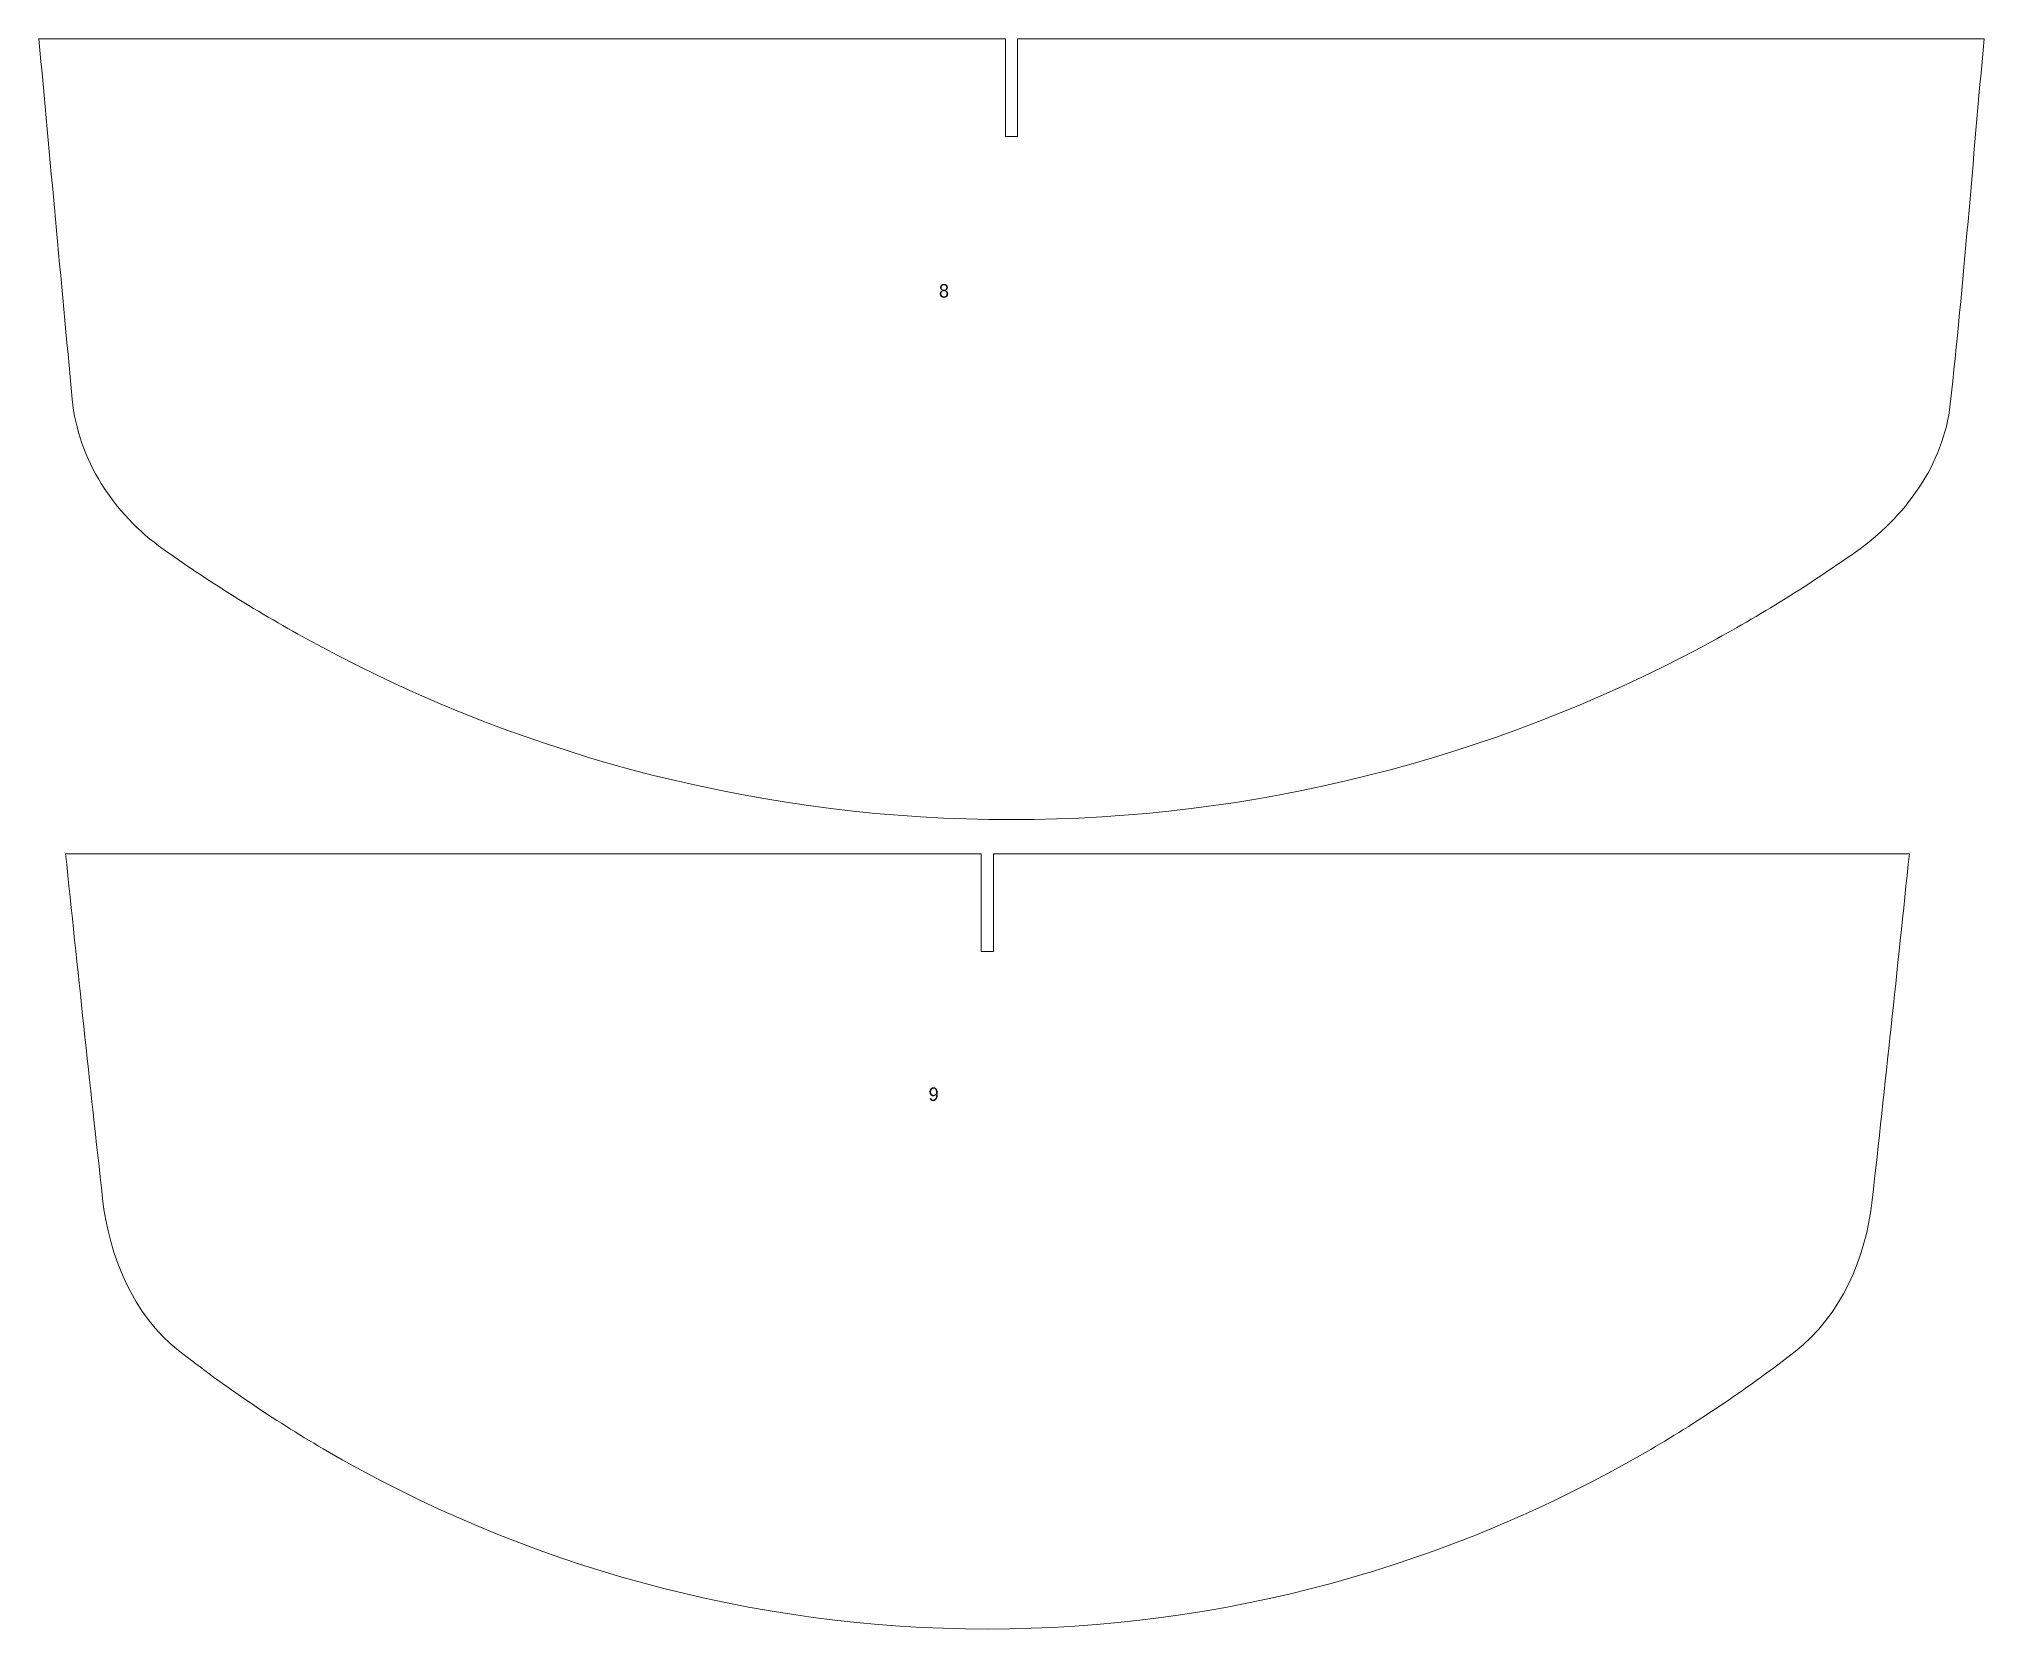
# Model space of a CAD drawing. Header units: inches. Extents: x -10 to 10, y -16.3 to 0.
import ezdxf

# ---------------------------------------------------------------- set-up
doc = ezdxf.new("R2010")
doc.units = ezdxf.units.IN
doc.header["$MEASUREMENT"] = 0

msp = doc.modelspace()

# ---------------------------------------------------------------- linework, layer by layer
at = {"color": 1, "linetype": 'Continuous', "lineweight": 0}
for p, q in [((-9.962, 0), (-0.062, 0)), ((-0.062, -1), (-0.062, 0)), ((0.062, 0), (9.962, 0)), ((0.062, 0), (0.062, -1)), ((0.062, -1), (-0.062, -1)), ((-9.689, -8.343), (-0.309, -8.343)), ((-0.309, -9.343), (-0.309, -8.343)), ((-0.184, -8.343), (9.197, -8.343)), ((-0.184, -8.343), (-0.184, -9.343)), ((-0.184, -9.343), (-0.309, -9.343))]:
    msp.add_line(p, q, dxfattribs=at)
for points, knots in [([(0, -7.993), (-2.486, -7.993), (-4.92, -7.38), (-7.653, -5.911), (-8.182, -5.583), (-9.196, -4.864), (-9.563, -4.304), (-9.736, -2.46), (-9.849, -1.23), (-9.962, 0)], [0, 0, 0, 0, 0.5, 0.5, 0.625, 0.625, 0.75, 0.75, 1, 1, 1, 1]), ([(9.962, 0), (9.848, -1.246), (9.752, -2.497), (9.548, -4.359), (9.148, -4.9), (8.142, -5.609), (7.616, -5.933), (4.9, -7.383), (2.469, -7.993), (0, -7.993)], [0, 0, 0, 0, 0.25, 0.25, 0.375, 0.375, 0.5, 0.5, 1, 1, 1, 1]), ([(-0.246, -16.28), (-2.644, -16.28), (-4.997, -15.637), (-7.562, -14.135), (-8.061, -13.799), (-9, -13.059), (-9.245, -12.462), (-9.44, -10.697), (-9.566, -9.52), (-9.689, -8.343)], [0, 0, 0, 0, 0.5, 0.5, 0.625, 0.625, 0.75, 0.75, 1, 1, 1, 1]), ([(9.197, -8.343), (9.073, -9.525), (8.947, -10.707), (8.751, -12.48), (8.496, -13.072), (7.556, -13.805), (7.063, -14.139), (4.483, -15.647), (2.145, -16.28), (-0.246, -16.28)], [0, 0, 0, 0, 0.25, 0.25, 0.375, 0.375, 0.5, 0.5, 1, 1, 1, 1])]:
    msp.add_open_spline(points, degree=3, knots=knots, dxfattribs=at)

# ---------------------------------------------------------------- texts
at = {"color": 5, "linetype": 'Continuous', "lineweight": 0, "char_height": 0.138, "attachment_point": 1}
for s, insert in [('8', (-0.743, -2.51)), ('9', (-0.849, -10.735))]:
    msp.add_mtext_dynamic_manual_height_columns(s, width=1.8706, gutter_width=0.689, heights=[0], dxfattribs=dict(at, insert=insert))

doc.saveas('drawing.dxf')
